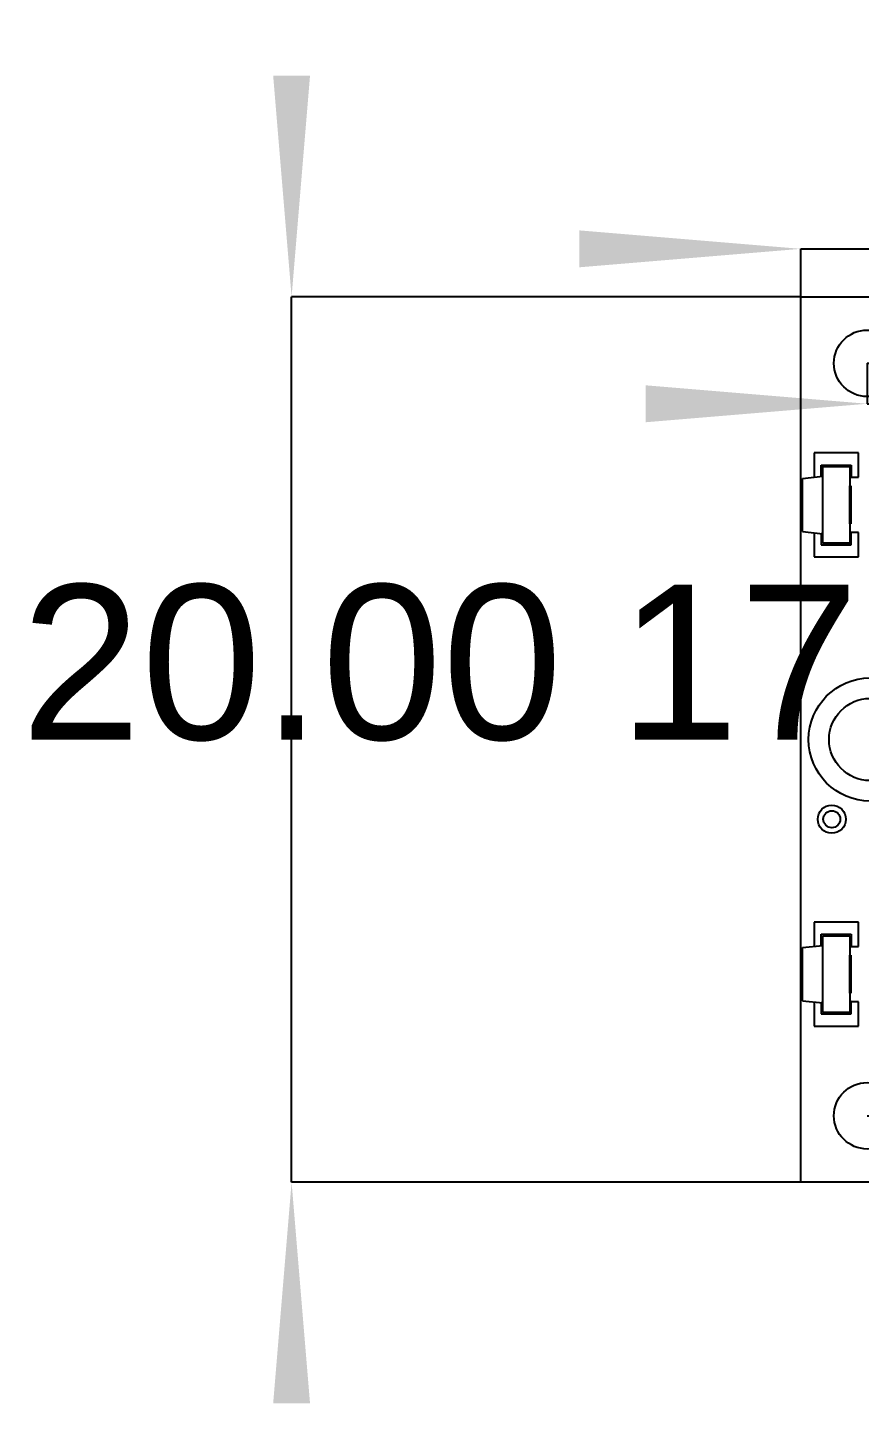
# Model space of a CAD drawing. Extents: x 77 to 183, y 92 to 133.
# Drawn here: x 77.31 to 96.1, y 92.87 to 123.95 of the extents above; entities that cross this region are included whole.
import ezdxf
from ezdxf.enums import TextEntityAlignment as Align

# ---------------------------------------------------------------- set-up
doc = ezdxf.new("R2010")
doc.units = 0
doc.layers.get('0').update_dxf_attribs({"linetype": 'CONTINUOUS'})
for name, color, linetype in [('Dimension', 7, 'CONTINUOUS'), ('Dimension001', 7, 'CONTINUOUS'), ('Dimension002', 7, 'CONTINUOUS'), ('Dimension003', 7, 'CONTINUOUS'), ('View004', 7, 'CONTINUOUS')]:
    doc.layers.add(name, color=color, linetype=linetype)
doc.styles.get("Standard").update_dxf_attribs({"font": 'arial.ttf'})
doc.dimstyles.get("Standard").update_dxf_attribs({"dimscale": 0, "dimtxt": 2.5, "dimasz": 2.5, "dimexe": 1.25, "dimexo": 0.625, "dimtad": 1, "dimtxsty": 'STANDARD', "dimcen": 2.5, "dimazin": 3, "dimtfac": 1, "dimtmove": 0, "dimatfit": 3})

# ---------------------------------------------------------------- blocks, each defined once
blk = doc.blocks.new('*Dimension')
at = {"color": 0}
for points in [[(89.775, 119.367), (89.775, 118.533), (94.775, 118.95)], [(119.775, 119.367), (119.775, 118.533), (114.775, 118.95)]]:
    blk.add_solid(points, dxfattribs=at)
at = {"layer": 'Dimension'}
for p, q in [((94.775, 97.8653), (94.775, 118.95)), ((94.775, 118.95), (114.775, 118.95)), ((114.775, 97.8653), (114.775, 118.95))]:
    blk.add_line(p, q, dxfattribs=at)
blk.add_text('20.00', height=3.5, dxfattribs=at).set_placement((104.775, 118.95), align=Align.CENTER)
blk = doc.blocks.new('*Dimension001')
at = {"color": 0}
for points in [[(82.8583, 122.865), (83.6917, 122.865), (83.275, 117.865)], [(82.8583, 92.8653), (83.6917, 92.8653), (83.275, 97.8653)]]:
    blk.add_solid(points, dxfattribs=at)
at = {"layer": 'Dimension001'}
for p, q in [((94.775, 117.865), (83.275, 117.865)), ((83.275, 97.8653), (83.275, 117.865)), ((94.775, 97.8653), (83.275, 97.8653))]:
    blk.add_line(p, q, dxfattribs=at)
blk.add_text('20.00', height=3.5, dxfattribs=at).set_placement((83.275, 107.865), align=Align.CENTER)
blk = doc.blocks.new('*Dimension002')
at = {"color": 0}
for points in [[(97.1917, 121.365), (96.3583, 121.365), (96.775, 116.365)], [(97.1917, 94.3653), (96.3583, 94.3653), (96.775, 99.3653)]]:
    blk.add_solid(points, dxfattribs=at)
at = {"layer": 'Dimension002'}
for p, q in [((96.275, 116.365), (96.775, 116.365)), ((96.775, 116.365), (96.775, 99.3653)), ((96.275, 99.3653), (96.775, 99.3653))]:
    blk.add_line(p, q, dxfattribs=at)
blk.add_text('17.00', height=3.5, dxfattribs=at).set_placement((96.775, 107.865), align=Align.CENTER)
blk = doc.blocks.new('*Dimension003')
at = {"color": 0}
for points in [[(91.275, 115.033), (91.275, 115.867), (96.275, 115.45)], [(118.275, 115.033), (118.275, 115.867), (113.275, 115.45)]]:
    blk.add_solid(points, dxfattribs=at)
at = {"layer": 'Dimension003'}
for p, q in [((96.275, 116.365), (96.275, 115.45)), ((113.275, 116.365), (113.275, 115.45)), ((96.275, 115.45), (113.275, 115.45))]:
    blk.add_line(p, q, dxfattribs=at)
blk.add_text('17.00', height=3.5, dxfattribs=at).set_placement((104.775, 115.45), align=Align.CENTER)

msp = doc.modelspace()

# ---------------------------------------------------------------- linework, layer by layer
at = {"layer": 'View004'}
for p, q in [((94.775, 117.865), (100.894, 117.865)), ((94.775, 97.8653), (94.775, 117.865)), ((94.775, 117.865), (100.894, 117.865)), ((94.775, 97.8653), (94.775, 117.865)), ((96.075, 114.34), (95.075, 114.34)), ((95.075, 114.34), (95.075, 113.794)), ((96.075, 114.34), (95.075, 114.34)), ((95.075, 114.34), (95.075, 113.794)), ((96.075, 113.79), (96.075, 114.34)), ((96.075, 113.79), (96.075, 114.34)), ((94.815, 113.765), (95.27, 113.815)), ((94.815, 113.765), (95.27, 113.815)), ((95.235, 114.065), (95.915, 114.065)), ((95.235, 113.815), (95.235, 114.065)), ((95.235, 114.065), (95.915, 114.065)), ((95.235, 113.815), (95.235, 114.065)), ((95.27, 113.815), (95.235, 113.815)), ((95.27, 113.815), (95.235, 113.815)), ((95.27, 113.815), (95.27, 114.03)), ((95.27, 114.03), (95.88, 114.03)), ((95.27, 113.815), (95.27, 114.03)), ((95.27, 114.03), (95.88, 114.03)), ((95.27, 112.515), (95.27, 113.815)), ((95.27, 112.515), (95.27, 113.815)), ((95.88, 114.03), (95.88, 113.785)), ((95.88, 114.03), (95.88, 113.785)), ((95.88, 113.785), (95.88, 113.595)), ((95.915, 113.785), (95.88, 113.785)), ((95.88, 113.785), (95.88, 113.595)), ((95.915, 113.785), (95.88, 113.785)), ((95.915, 114.065), (95.915, 113.785)), ((95.915, 114.065), (95.915, 113.785)), ((95.915, 113.79), (96.075, 113.79)), ((95.915, 113.79), (96.075, 113.79)), ((94.815, 112.565), (94.815, 113.765)), ((94.815, 112.565), (94.815, 113.765)), ((95.88, 113.595), (95.905, 113.595)), ((95.88, 113.595), (95.905, 113.595)), ((95.88, 112.735), (95.88, 113.595)), ((95.88, 112.735), (95.88, 113.595)), ((95.905, 113.595), (95.905, 112.735)), ((95.905, 113.595), (95.905, 112.735)), ((94.815, 112.565), (95.27, 112.515)), ((94.815, 112.565), (95.27, 112.515)), ((95.075, 112.537), (95.075, 111.99)), ((95.075, 112.537), (95.075, 111.99)), ((95.88, 112.735), (95.88, 112.545)), ((95.905, 112.735), (95.88, 112.735)), ((95.88, 112.735), (95.88, 112.545)), ((95.905, 112.735), (95.88, 112.735)), ((95.915, 112.545), (95.88, 112.545)), ((95.915, 112.545), (95.88, 112.545)), ((95.88, 112.545), (95.88, 112.3)), ((95.88, 112.545), (95.88, 112.3)), ((95.915, 112.265), (95.915, 112.545)), ((95.915, 112.265), (95.915, 112.545)), ((96.075, 112.54), (95.915, 112.54)), ((96.075, 112.54), (95.915, 112.54)), ((96.075, 111.99), (96.075, 112.54)), ((96.075, 111.99), (96.075, 112.54)), ((95.235, 112.515), (95.235, 112.265)), ((95.27, 112.515), (95.235, 112.515)), ((95.235, 112.515), (95.235, 112.265)), ((95.27, 112.515), (95.235, 112.515)), ((95.235, 112.265), (95.915, 112.265)), ((95.235, 112.265), (95.915, 112.265)), ((95.27, 112.3), (95.27, 112.515)), ((95.27, 112.3), (95.27, 112.515)), ((95.88, 112.3), (95.27, 112.3)), ((95.88, 112.3), (95.27, 112.3)), ((95.075, 111.99), (96.075, 111.99)), ((95.075, 111.99), (96.075, 111.99)), ((96.075, 103.74), (95.075, 103.74)), ((95.075, 103.74), (95.075, 103.194)), ((96.075, 103.74), (95.075, 103.74)), ((95.075, 103.74), (95.075, 103.194)), ((96.075, 103.19), (96.075, 103.74)), ((96.075, 103.19), (96.075, 103.74)), ((94.815, 103.165), (95.27, 103.215)), ((94.815, 103.165), (95.27, 103.215)), ((95.235, 103.465), (95.915, 103.465)), ((95.235, 103.215), (95.235, 103.465)), ((95.235, 103.465), (95.915, 103.465)), ((95.235, 103.215), (95.235, 103.465)), ((95.27, 103.215), (95.235, 103.215)), ((95.27, 103.215), (95.235, 103.215)), ((95.27, 103.215), (95.27, 103.43)), ((95.27, 103.43), (95.88, 103.43)), ((95.27, 103.215), (95.27, 103.43)), ((95.27, 103.43), (95.88, 103.43)), ((95.27, 101.915), (95.27, 103.215)), ((95.27, 101.915), (95.27, 103.215)), ((95.88, 103.43), (95.88, 103.185)), ((95.88, 103.43), (95.88, 103.185)), ((95.915, 103.465), (95.915, 103.185)), ((95.915, 103.465), (95.915, 103.185)), ((94.815, 101.965), (94.815, 103.165)), ((94.815, 101.965), (94.815, 103.165)), ((95.88, 103.185), (95.88, 102.995)), ((95.915, 103.185), (95.88, 103.185)), ((95.88, 103.185), (95.88, 102.995)), ((95.915, 103.185), (95.88, 103.185)), ((95.88, 102.995), (95.905, 102.995)), ((95.88, 102.995), (95.905, 102.995)), ((95.88, 102.135), (95.88, 102.995)), ((95.88, 102.135), (95.88, 102.995)), ((95.905, 102.995), (95.905, 102.135)), ((95.905, 102.995), (95.905, 102.135)), ((95.915, 103.19), (96.075, 103.19)), ((95.915, 103.19), (96.075, 103.19)), ((94.815, 101.965), (95.27, 101.915)), ((94.815, 101.965), (95.27, 101.915)), ((95.88, 102.135), (95.88, 101.945)), ((95.905, 102.135), (95.88, 102.135)), ((95.88, 102.135), (95.88, 101.945)), ((95.905, 102.135), (95.88, 102.135)), ((95.075, 101.937), (95.075, 101.39)), ((95.075, 101.937), (95.075, 101.39)), ((95.235, 101.915), (95.235, 101.665)), ((95.27, 101.915), (95.235, 101.915)), ((95.235, 101.915), (95.235, 101.665)), ((95.27, 101.915), (95.235, 101.915)), ((95.235, 101.665), (95.915, 101.665)), ((95.235, 101.665), (95.915, 101.665)), ((95.27, 101.7), (95.27, 101.915)), ((95.27, 101.7), (95.27, 101.915)), ((95.88, 101.7), (95.27, 101.7)), ((95.88, 101.7), (95.27, 101.7)), ((95.915, 101.945), (95.88, 101.945)), ((95.915, 101.945), (95.88, 101.945)), ((95.88, 101.945), (95.88, 101.7)), ((95.88, 101.945), (95.88, 101.7)), ((95.915, 101.665), (95.915, 101.945)), ((95.915, 101.665), (95.915, 101.945)), ((96.075, 101.94), (95.915, 101.94)), ((96.075, 101.94), (95.915, 101.94)), ((96.075, 101.39), (96.075, 101.94)), ((96.075, 101.39), (96.075, 101.94)), ((95.075, 101.39), (96.075, 101.39)), ((95.075, 101.39), (96.075, 101.39)), ((114.775, 97.8653), (94.775, 97.8653)), ((114.775, 97.8653), (94.775, 97.8653))]:
    msp.add_line(p, q, dxfattribs=at)
for centre, radius in [((96.275, 116.365), 0.751), ((96.275, 116.365), 0.751), ((96.3422, 107.865), 1.3906), ((96.3422, 107.865), 1.3906), ((96.3422, 107.865), 0.9281), ((96.3422, 107.865), 0.9281), ((95.475, 106.065), 0.3175), ((95.475, 106.065), 0.3175), ((95.475, 106.065), 0.1915), ((95.475, 106.065), 0.1915), ((96.275, 99.3653), 0.751), ((96.275, 99.3653), 0.751)]:
    msp.add_circle(centre, radius, dxfattribs=at)

# ---------------------------------------------------------------- dimensions: what is measured, and where the dimension line sits
at = {"layer": 'Dimension'}
dim = msp.add_linear_dim(base=(104.775, 118.95), p1=(94.775, 97.8653), p2=(114.775, 97.8653), text='20.00', dimstyle='STANDARD', dxfattribs=at)
dim.commit()
dim.dimension.update_dxf_attribs({"geometry": '*Dimension', "text_midpoint": (104.775, 123.95)})
at = {"layer": 'Dimension001'}
dim = msp.add_linear_dim(base=(83.275, 107.865), p1=(94.775, 97.8653), p2=(94.775, 117.865), angle=90, text='20.00', dimstyle='STANDARD', dxfattribs=at)
dim.commit()
dim.dimension.update_dxf_attribs({"geometry": '*Dimension001', "text_midpoint": (88.275, 107.865)})
at = {"layer": 'Dimension002'}
dim = msp.add_linear_dim(base=(96.775, 107.865), p1=(96.275, 116.365), p2=(96.275, 99.3653), angle=90, text='17.00', dimstyle='STANDARD', dxfattribs=at)
dim.commit()
dim.dimension.update_dxf_attribs({"geometry": '*Dimension002', "text_midpoint": (91.775, 107.865)})
at = {"layer": 'Dimension003'}
dim = msp.add_linear_dim(base=(104.775, 115.45), p1=(96.275, 116.365), p2=(113.275, 116.365), text='17.00', dimstyle='STANDARD', dxfattribs=at)
dim.commit()
dim.dimension.update_dxf_attribs({"geometry": '*Dimension003', "text_midpoint": (104.775, 120.45)})

doc.saveas('drawing.dxf')
